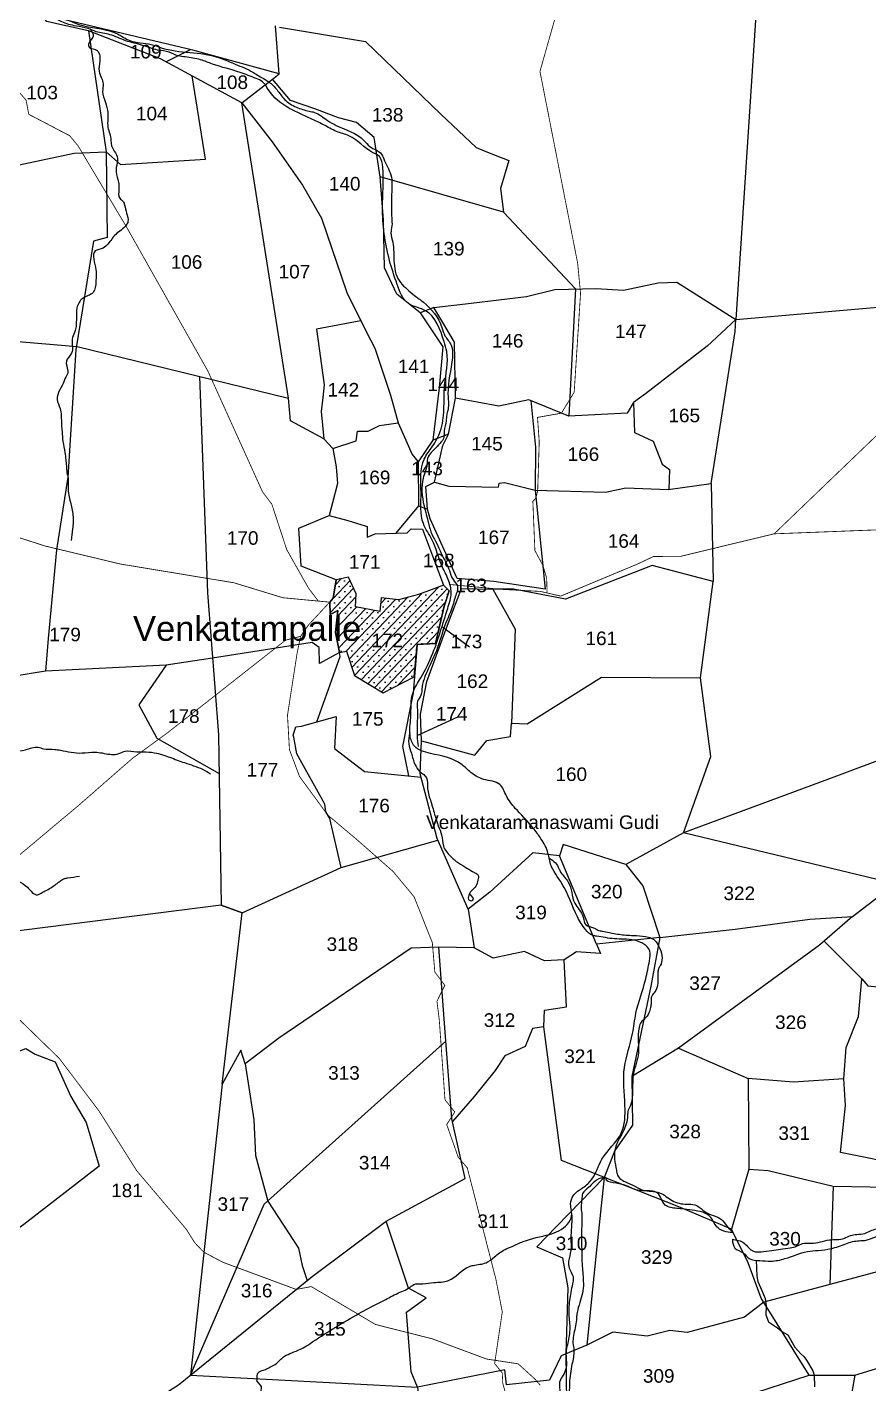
# Model space of a CAD drawing. Header units: feet. Extents: x 784194 to 795064, y 1574127 to 1583236.
# Drawn here: x 789782 to 791333, y 1577263 to 1579764 of the extents above; entities that cross this region are included whole.
import ezdxf
from ezdxf.enums import TextEntityAlignment as Align

# ---------------------------------------------------------------- set-up
doc = ezdxf.new("R2010")
doc.units = ezdxf.units.FT
doc.header["$LTSCALE"] = 15
doc.header["$MEASUREMENT"] = 0
doc.linetypes.add('HIDDEN2', pattern=[0.1875, 0.125, -0.0625])
for name, color, linetype in [('PLOT', 7, 'Continuous'), ('PLOT NO', 7, 'Continuous'), ('ROADS', 6, 'Continuous'), ('TANKS-STREAM', 4, 'Continuous'), ('VILLAGE', 30, 'Continuous')]:
    doc.layers.add(name, color=color, linetype=linetype)
doc.styles.get("Standard").update_dxf_attribs({"font": 'arial.ttf'})

msp = doc.modelspace()

# ---------------------------------------------------------------- hatches: boundary and pattern name
at = {"layer": 'VILLAGE', "linetype": 'Continuous'}
h = msp.add_hatch(dxfattribs=at)
h.set_pattern_fill('SACNCR', color=256, scale=150, angle=1.53032, style=0)
h.paths.add_polyline_path([(790500.7, 1578625.9), (790534.8, 1578627.6), (790550.3, 1578696.4), (790559.8, 1578724.7), (790549.1, 1578734.9), (790521.6, 1578724.7), (790503.6, 1578717.9), (790466.3, 1578708.1), (790434.8, 1578711.8), (790431.9, 1578686.7), (790387, 1578695.1), (790388.5, 1578718.8), (790374.5, 1578749.6), (790351.9, 1578744.6), (790346.3, 1578710.8), (790339.7, 1578703.6), (790340.4, 1578681), (790354.9, 1578688.1), (790350.5, 1578647.8), (790358, 1578611.1), (790370.9, 1578613), (790385.4, 1578568.2), (790437.9, 1578536.6), (790495.6, 1578566.1)])

# ---------------------------------------------------------------- linework, layer by layer
at = {"linetype": 'ByBlock', "lineweight": -2}
for points in [[(790597.2, 1578620.8), (790548.4, 1578656.7)], [(790575.1, 1578491.6), (790500.3, 1578457.3)]]:
    msp.add_lwpolyline(points, dxfattribs=at)
at = {"layer": 'PLOT', "lineweight": -2}
for points in [[(791154.3, 1580354.9), (791145, 1580094.8), (791088.3, 1579224.6), (791342.7, 1579246.9), (792083.9, 1579334.2), (792265.2, 1579337.6), (792293.8, 1579327), (792295.6, 1579343.4), (792581.7, 1579354.2)], [(789511.9, 1579205.9), (789874.4, 1579174.7), (790263.6, 1579079.5), (790177.8, 1579624.1), (790028.2, 1579704.9), (789895.2, 1579756.6), (789842.6, 1579768.4), (789818.3, 1579773.8), (789755.7, 1579848.4), (789646.7, 1579977.6), (789562.9, 1580078.9)], [(790234, 1579667.6), (790246.8, 1579677.3), (790087.2, 1579720.8), (789851.8, 1579777.3), (789860.2, 1579894.4)], [(790247.4, 1579763.7), (790405.5, 1579737.2), (790544.4, 1579603.4), (790609.7, 1579541.4), (790630.2, 1579533), (790669.6, 1579517.6), (790654.6, 1579466.3), (790659.8, 1579422.2), (790432.4, 1579487.7), (790421.7, 1579560.1), (790388.9, 1579587.5), (790356.2, 1579596.3), (790312.3, 1579612.7), (790267.6, 1579628.6), (790234, 1579667.6), (790246.8, 1579677.3), (790239.6, 1579766)], [(789895.2, 1579756.6), (789927.8, 1579533.7), (789929.8, 1579376.1), (789904.5, 1579368.9), (789872, 1579169), (789857.4, 1578934.2), (789836.4, 1578799.9), (789821, 1578636.5), (789815.8, 1578576.6)], [(790082.7, 1579721.8), (790038.3, 1579699.5)], [(789581.2, 1579470.4), (789868.9, 1579531.4), (789927.8, 1579533.7), (789954.3, 1579510.1), (790110.7, 1579520), (790086.4, 1579673.5)], [(790177.8, 1579624.1), (790234, 1579667.6)], [(790177.8, 1579624.1), (790233.6, 1579552.1), (790289.7, 1579472), (790324.4, 1579411.6), (790371, 1579274.6), (790407.1, 1579202.6), (790422.7, 1579171.6), (790451.9, 1579085), (790466, 1579033.9), (790491.4, 1578975.9), (790502.9, 1578962), (790503.3, 1578881.2), (790519.6, 1578874.9), (790517.1, 1578916.7), (790532.5, 1578924.7), (790547.9, 1578992.4), (790558.3, 1579013.3), (790571.3, 1579079.4), (790569.7, 1579183.1), (790547.9, 1579219.4), (790531.3, 1579247), (790600.4, 1579255), (790702.5, 1579267), (790754.6, 1579280.1), (790830.8, 1579281.6), (790881, 1579278.5), (790945.2, 1579292), (790979.4, 1579293.5), (791088.3, 1579224.6), (791035.3, 1579175.4), (790921.4, 1579087.9), (790899.7, 1579071.8), (790887.8, 1579052.1), (790780.6, 1579046.2), (790706.7, 1579076.6), (790651.4, 1579065.2), (790571.3, 1579079.4)], [(790531.3, 1579247), (790506.1, 1579236.7), (790463.5, 1579271.5), (790440.9, 1579319.6), (790439, 1579407.5), (790432.4, 1579487.7)], [(790659.8, 1579422.2), (790792.7, 1579280.9)], [(790792.7, 1579280.9), (790780.6, 1579046.2)], [(790506.1, 1579236.7), (790548, 1579174), (790541.1, 1579098.6), (790530, 1579002.4), (790502.9, 1578962)], [(790397.1, 1579222.5), (790315.6, 1579206.8), (790329.2, 1579104.5), (790326.8, 1579081.1), (790324.1, 1579055.2), (790328.7, 1579004.5), (790345.7, 1578986.6), (790388.4, 1579001.1), (790391, 1579019.1), (790410.4, 1579019.1), (790431.6, 1579029.4), (790466, 1579033.9)], [(790532.5, 1578924.7), (790559, 1578917.6), (790651, 1578915.6), (790651.7, 1578922.9), (790661.8, 1578923.9), (790718.3, 1578910.1), (790848.1, 1578906.1), (790885.2, 1578914.1), (790963.5, 1578911.4), (791042.9, 1578922.2), (791086.9, 1579202.3), (791088.3, 1579224.6)], [(790316, 1578483), (790358.9, 1578603.4), (790358, 1578611.1), (790320.7, 1578590.6), (790320.4, 1578620.1), (790307.4, 1578629), (790123.9, 1578600.7), (790038.5, 1578587.4), (789815.8, 1578576.6), (789698.8, 1578557.6), (789647.6, 1578591.3), (789504.4, 1578645.9), (789471.1, 1578649.3), (789308.7, 1578720), (789230.4, 1578758.8), (789225.3, 1578759.2), (789154.7, 1578845.6), (789096, 1578910), (789058.7, 1578951), (788834.2, 1579072.6), (788720.2, 1579095.2), (788701.4, 1579141.8)], [(790099.9, 1579119.5), (790114.6, 1578720.6), (790135, 1578459.1), (790139.5, 1578145.2), (790178.1, 1578131.1), (790360.8, 1578214.5), (790539.2, 1578265.1)], [(790328.7, 1579004.5), (790267.4, 1579038), (790263.6, 1579079.5)], [(790710.4, 1579075.1), (790719.2, 1578989.3), (790718.3, 1578910.1), (790736.9, 1578727.6), (790642.2, 1578741.9), (790574.6, 1578747.4), (790524.9, 1578857.2), (790519.6, 1578874.9)], [(790899.7, 1579071.8), (790901.6, 1579016.3), (790935.8, 1579000.3), (790952.6, 1578958), (790965.9, 1578947.9), (790964.7, 1578911.4)], [(790558.3, 1579013.3), (790530, 1579002.4)], [(790345.7, 1578986.6), (790351.8, 1578953.1), (790354.2, 1578922.3), (790344.9, 1578887), (790338.6, 1578863.1), (790373.4, 1578853.9), (790405.3, 1578844.4), (790408.9, 1578843.3), (790409, 1578823.5), (790423.7, 1578829.8), (790482.5, 1578831.4), (790490, 1578839.1), (790510.7, 1578838.3), (790549.1, 1578734.9), (790521.6, 1578724.7), (790503.6, 1578717.9), (790466.3, 1578708.1), (790434.8, 1578711.8), (790431.9, 1578686.7), (790387, 1578695.1), (790388.5, 1578718.8), (790374.5, 1578749.6), (790351.9, 1578744.6), (790287.2, 1578769.8), (790282.9, 1578840), (790338.6, 1578863.1)], [(791042.9, 1578922.2), (791046.3, 1578741.6)], [(790503.3, 1578881.2), (790461.4, 1578830.8)], [(791877.3, 1578609.1), (791258.9, 1578377.2), (790991.7, 1578278.6), (790885.6, 1578220.3), (790769.6, 1578256.9), (790763, 1578236), (790714.1, 1578241.6), (790634.7, 1578168.9), (790594.9, 1578138), (790537.8, 1578268.3), (790506.4, 1578387.3), (790508.8, 1578448.3), (790507.3, 1578497.1), (790518.6, 1578557.6), (790558.5, 1578666), (790582.8, 1578729.1), (790640.5, 1578727.4), (790681.5, 1578653.7), (790674.7, 1578480.5), (790703.8, 1578479.4), (790840.7, 1578565.6), (791022.7, 1578564.2), (791046.3, 1578741.6), (790934.1, 1578771), (790774.2, 1578709.2), (790678.5, 1578727.5), (790640.5, 1578727.4)], [(790358, 1578611.1), (790350.5, 1578647.8), (790354.9, 1578688.1), (790340.4, 1578681), (790339.7, 1578703.6), (790346.3, 1578710.8), (790351.9, 1578744.6)], [(790549.1, 1578734.9), (790559.8, 1578724.7), (790550.3, 1578696.4), (790534.8, 1578627.6), (790500.7, 1578625.9), (790493.2, 1578536.6), (790474.1, 1578437.3), (790485.1, 1578383.5)], [(790358, 1578611.1), (790370.9, 1578613), (790385.4, 1578568.2), (790437.9, 1578536.6), (790495.6, 1578566.1)], [(790038.5, 1578587.4), (789988.2, 1578514.4), (790021.2, 1578453.1), (790136, 1578387.6)], [(791320.3, 1578009.5), (791331.2, 1577996.5), (791430.8, 1577986.7), (791477.1, 1577985.1), (791535.8, 1577945.5), (791622.6, 1577950), (791595.3, 1578127.8), (792263.8, 1577995.7), (792507.7, 1578368), (792307.8, 1578533.2), (791877.3, 1578609.1)], [(790948, 1578085.7), (791086.9, 1578100.6), (791224.1, 1578119.1), (791302.8, 1578124.3), (791381.5, 1578184.2), (790991.7, 1578278.6), (791041.7, 1578419.1), (791022.7, 1578564.2)], [(790360.8, 1578214.5), (790340.2, 1578304.9), (790332.4, 1578317), (790331, 1578331.2), (790279.4, 1578423.8), (790273.3, 1578454.8), (790272.6, 1578458.5), (790277.2, 1578473.6), (790287.5, 1578475.2), (790351.6, 1578492.7), (790348.6, 1578434.2), (790404.1, 1578391.4), (790508, 1578381.2)], [(790508.8, 1578448.3), (790607, 1578421.6), (790629.1, 1578448.8), (790672.9, 1578456), (790674.7, 1578480.5)], [(790885.6, 1578220.3), (790916.9, 1578180.5), (790948, 1578085.7), (790831.6, 1578073.2), (790763, 1578236)], [(789769.2, 1577076.5), (790061.1, 1577260.9), (790307.2, 1577460.5), (790443.5, 1577562.7), (790589.4, 1577641), (790565, 1577751.5), (790552.6, 1577911), (790540.5, 1578067.9), (790489.5, 1578066), (790246, 1577899.7), (790183.9, 1577852.8), (790176.1, 1577878), (790141.7, 1577814.9), (790178.1, 1578131.1), (790139.5, 1578145.2), (789698.5, 1578089.4)], [(790594.9, 1578138), (790605.8, 1578066.5)], [(791302.8, 1578124.3), (791242.5, 1578071.6), (790982.5, 1577881.5), (790896.7, 1577829.6), (790897.5, 1577739.5), (790865, 1577692.9), (790845.4, 1577643.4), (790830.6, 1577503.8), (790813.2, 1577334), (790766.1, 1577314.5), (790744.4, 1577269.8), (790665.5, 1577261.2), (790662.4, 1577288.7), (790501.6, 1577256.4), (790489.6, 1577284.8), (790481.5, 1577394.8), (790517.4, 1577421.4), (790484.9, 1577438.9), (790443.5, 1577562.7)], [(790948, 1578085.7), (790931.2, 1577996.1), (790896.7, 1577829.6)], [(790933.1, 1577035.9), (790926.6, 1577182.1), (791223.4, 1577278.9), (791134.9, 1577421), (791110.6, 1577485.8), (791079.9, 1577547.6), (790982.9, 1577589.1), (790766.6, 1577674.6), (790734.1, 1577920.7), (790735.5, 1577951.8), (790775.9, 1577957.8), (790771.8, 1578044.3), (790735.3, 1578042.6), (790698.8, 1578059.7), (790640.6, 1578047.7), (790605.8, 1578066.5), (790540.5, 1578067.9)], [(790831.6, 1578073.2), (790838.9, 1578055.8), (790794.4, 1578058.9), (790771.8, 1578044.3)], [(791287.1, 1577824.8), (791291.3, 1577883), (791314.1, 1577939.9), (791320.3, 1578009.5), (791250.8, 1578078.8)], [(791223.4, 1577278.9), (791307.2, 1577278.7), (791651.2, 1577384.4), (792095.2, 1577546.3), (792168, 1577824.1), (792263.8, 1577995.7)], [(791622.6, 1577950), (791660.8, 1577647.5), (791592, 1577647.9), (791544.6, 1577627.8), (791440, 1577611.6), (791419.7, 1577488.3), (791261.3, 1577446.1), (791139.5, 1577413.6), (791103.9, 1577385.9), (790998.6, 1577357.4), (790966.7, 1577361.1), (790924.8, 1577350.7), (790861.4, 1577357.8), (790813.2, 1577334)], [(790734.1, 1577920.7), (790713.5, 1577918), (790699.8, 1577884.5), (790662.6, 1577867.2), (790644.7, 1577840.2), (790606.4, 1577792.9), (790566.1, 1577746.4)], [(790082.9, 1577278.6), (790219.2, 1577593.8), (790553.9, 1577894.5)], [(789668.1, 1577869), (789756.5, 1577880.5), (789769, 1577876.7), (789779.7, 1577881), (789796.7, 1577870.6), (789834.1, 1577856.1), (789862.7, 1577792.6), (789890.7, 1577744.4), (789914.8, 1577663.9), (789776.3, 1577556.3), (789645.5, 1577463.4), (789489.7, 1577346.4), (789230.7, 1577173.9), (789035.7, 1577260.2), (789077.3, 1577332.5), (789060.1, 1577537.4), (789146, 1577520.7), (789125.5, 1577629.8), (789199.2, 1577647.4), (789250.6, 1577644.3), (789294.6, 1577659.9)], [(790982.5, 1577881.5), (791110.7, 1577825.7), (791112, 1577658.4), (791147.9, 1577656), (791267.3, 1577626.9), (791403.2, 1577625), (791397.2, 1577665.7), (791280.7, 1577689.3), (791290.3, 1577775.8), (791287.1, 1577824.8), (791194.2, 1577818.8), (791110.7, 1577825.7)], [(790183.9, 1577852.8), (790199.8, 1577749.7), (790202.8, 1577683.8), (790225.9, 1577599.8), (790282.3, 1577512.6), (790289.2, 1577480.7), (790298.2, 1577453.2)], [(790141.7, 1577814.9), (790082.9, 1577278.6)], [(790845.4, 1577643.4), (790757.7, 1577552.9), (790721.4, 1577515.5), (790768.6, 1577495.3), (790778.6, 1577439.6), (790775.1, 1577318.2), (790778.3, 1577050.8)], [(791112, 1577658.4), (791079.9, 1577547.6)], [(791267.3, 1577626.9), (791261.3, 1577446.1)], [(790082.9, 1577278.6), (790501.6, 1577256.4), (790528.5, 1577001), (790580.2, 1576544.8)], [(791307.2, 1577278.7), (791260.7, 1577015.4), (791223.3, 1576761.1)]]:
    msp.add_lwpolyline(points, dxfattribs=at)
at = {"layer": 'ROADS', "linetype": 'HIDDEN2', "lineweight": -2, "ltscale": 10, "const_width": 1.5}
for points in [[(789028.1, 1580267.3), (789049.8, 1580232.5), (789195.8, 1580144.1), (789301.2, 1580100.8), (789346.6, 1580087.5), (789535, 1579927.6), (789655.1, 1579814.7), (789703, 1579752.5), (789760.9, 1579650.9), (789780.2, 1579629.2), (789785.1, 1579602.9), (789824.1, 1579582.5), (789860.6, 1579563.4), (789876.1, 1579544.6), (789964, 1579397.4), (790115.1, 1579129.8), (790171.2, 1579005.8), (790215.9, 1578907), (790233.1, 1578884.2), (790260.4, 1578800.7), (790300.6, 1578729.6), (790318.7, 1578705.6)], [(790828.1, 1580037.6), (790727.1, 1579682), (790796.6, 1579328.3), (790801.9, 1579272.6), (790790.2, 1579090.7), (790776.7, 1579068.5), (790766.6, 1579052), (790722.6, 1579044.2), (790725.8, 1578999), (790723, 1578910), (790719.8, 1578895.5), (790714, 1578889.5), (790717.8, 1578798.7), (790732.4, 1578771.7), (790739.5, 1578748), (790740.2, 1578720.6)], [(790561.3, 1578736.2), (790653.7, 1578727.4), (790727.7, 1578723.5), (790765.3, 1578714.8), (790905.7, 1578773.4), (790936.5, 1578787.8), (790986.9, 1578788.2), (791073.4, 1578809.1), (791158.7, 1578829.6), (791276, 1578942.3), (791361.3, 1579024.2), (791437.6, 1579070.5), (791523.7, 1579130.5), (791684, 1579261.6), (791718.5, 1579307), (791728.2, 1579365.2), (791861.2, 1579423.6), (792012.2, 1579481.1), (792124.7, 1579523.1), (792187.3, 1579585.2), (792283.2, 1579682.6), (792374, 1579755.8)], [(791158.7, 1578829.6), (791563.7, 1578845.2), (791801.2, 1578839.9), (791942.2, 1578846.2), (792052.9, 1578790.8), (792371.4, 1578656.9), (792539.7, 1578600.9), (792628.9, 1578571.2), (792736, 1578535.6), (792757.5, 1578528.4), (792854.4, 1578551), (793011.8, 1578627.3), (793098.1, 1578655.2), (793176.3, 1578694.3), (793290.6, 1578728.4), (793396.5, 1578749.2), (793446.2, 1578763.7), (793474.5, 1578771.9), (793493.6, 1578776.9), (793509.6, 1578809.7), (793653.1, 1578839.5)], [(790339.7, 1578703.6), (790253.5, 1578711.8), (790196.4, 1578729.2), (790163.3, 1578739.3), (790095.2, 1578750.6), (789953.6, 1578774), (789815, 1578807.2), (789760.5, 1578824.8)], [(790339.7, 1578703.6), (790300.4, 1578661.4), (790285.9, 1578640.6), (790258.4, 1578633.6), (790239.1, 1578618.5), (790113.1, 1578519.4), (790037.5, 1578460.3), (789976.4, 1578415.9), (789877.1, 1578329.1), (789759.1, 1578230.1)], [(790664.2, 1577243.4), (790658.6, 1577263.8), (790657.7, 1577282.8), (790643.6, 1577300.3), (790657.7, 1577395.4), (790646.1, 1577454.8), (790606.7, 1577608.5), (790593.2, 1577660.9), (790576.5, 1577680.6), (790555.3, 1577740.7), (790570.2, 1577763.9), (790552.1, 1577786.6), (790541.6, 1577933.8), (790537.3, 1577968.1), (790551.8, 1577997.3), (790533.4, 1578021.9), (790528.8, 1578076), (790495.3, 1578160.4), (790456.9, 1578206.8), (790391.8, 1578264.2), (790336.3, 1578311), (790284.2, 1578382.1), (790265.5, 1578432), (790261.9, 1578495.2), (790279.4, 1578608.2), (790285.9, 1578640.6)], [(789768.9, 1577933.2), (789841.5, 1577862.5), (789914.7, 1577765.6), (789984.2, 1577655.5), (790074.9, 1577548.4), (790091.6, 1577522.2), (790107.8, 1577505.4), (790143.1, 1577486.8), (790278, 1577436.8), (790305.7, 1577442.1), (790377.9, 1577399.5), (790424.1, 1577372.2), (790528.3, 1577345.9), (790628.8, 1577308.5), (790646.2, 1577305.9), (790666.6, 1577302.8), (790686.9, 1577299.7), (790717.7, 1577271.8), (790727.8, 1577260.1)]]:
    msp.add_lwpolyline(points, dxfattribs=at)
at = {"layer": 'TANKS-STREAM', "lineweight": -2}
for points in [[(791125.4, 1577490.5), (791127, 1577461.5), (791128.5, 1577451.5), (791136.2, 1577435), (791142, 1577420), (791144.1, 1577406.3), (791143.2, 1577389.7), (791148.5, 1577377.2), (791164.6, 1577365.9), (791173.9, 1577358.5), (791184.1, 1577353.2), (791196.6, 1577330.2), (791208, 1577317.9), (791213.3, 1577313.4), (791218.4, 1577306.2), (791230.2, 1577286.9), (791232.3, 1577278.9), (791232.8, 1577257.2)], [(790205.7, 1577267.8), (790213.1, 1577258), (790212.4, 1577238), (790221.2, 1577216.2), (790226.8, 1577193.5), (790227.1, 1577177.4), (790228.2, 1577157.8), (790234.7, 1577147.7), (790238.3, 1577135.8)]]:
    msp.add_lwpolyline(points, dxfattribs=at)
for points in [[(790205.7, 1577267.8), (790205.9, 1577272.1), (790207.3, 1577282.7), (790221.3, 1577289.4), (790229.2, 1577293.3), (790239.5, 1577298.6), (790249.8, 1577308.2), (790256.4, 1577313.5), (790270, 1577320.2), (790290.6, 1577329.1), (790303.5, 1577337.1), (790388.5, 1577389.6), (790425.7, 1577409.7), (790445.3, 1577419.8), (790472.4, 1577433), (790484.9, 1577438.9), (790494.6, 1577445.7), (790511.6, 1577447.3), (790531.8, 1577449.4), (790558.3, 1577453.1), (790597, 1577479.1), (790603.9, 1577481.2), (790627.8, 1577486), (790643.2, 1577496.6), (790662.8, 1577510.4), (790676, 1577516.2), (790696.2, 1577525.2), (790744.7, 1577538.2), (790762.2, 1577545.1), (790785.5, 1577572.6), (790783.9, 1577598), (790793, 1577615), (790806.2, 1577624.5), (790822.7, 1577639.9), (790841.4, 1577676.8), (790876.9, 1577725), (790883.8, 1577775.4), (790882.8, 1577845.7), (790897.7, 1577908.7), (790904, 1577945.8), (790922.1, 1578009.4), (790928.9, 1578042.8), (790929.6, 1578060.6), (790900.9, 1578080.6), (790864.3, 1578083), (790831.2, 1578088), (790824.9, 1578089.1), (790811.3, 1578100), (790796.2, 1578123.7), (790767.7, 1578184.9), (790746.8, 1578220.8), (790741, 1578244.1), (790726.8, 1578270.8), (790713, 1578289.6), (790681.6, 1578323.6), (790665.3, 1578346.5), (790653.2, 1578367.4), (790623.6, 1578377), (790597.7, 1578391.6), (790581.4, 1578405.4), (790525.3, 1578424.8), (790495.7, 1578438.2), (790487.7, 1578457.8), (790489, 1578490.7), (790493.2, 1578537.4), (790507.4, 1578564), (790529.9, 1578609.9), (790557.1, 1578692.1), (790563.4, 1578721), (790558.2, 1578745.4), (790546.9, 1578769.2), (790528.1, 1578818.9), (790512.4, 1578848.4), (790508, 1578905.7), (790513.8, 1578967.2), (790529.2, 1578990.9), (790543.4, 1579018.3), (790550, 1579058.8), (790551.5, 1579103.5), (790555.5, 1579165.5), (790550.4, 1579184.1), (790516.4, 1579240.9), (790484.8, 1579254.1), (790463.9, 1579289.4), (790449.9, 1579333.7), (790437, 1579431.6), (790437.5, 1579505.1), (790431.3, 1579525.1), (790419.4, 1579532.1), (790375.1, 1579563.4), (790352.3, 1579571.3), (790328.2, 1579583.7), (790301, 1579596.6), (790287.3, 1579603), (790266.5, 1579613.1), (790226.5, 1579648.5), (790216.1, 1579663), (790204.4, 1579668.8), (790174.7, 1579680), (790123.6, 1579695.5), (790101.8, 1579703.3), (790073.4, 1579708.7), (790060.5, 1579710.7), (790043.9, 1579717.3), (790022.6, 1579721.3), (789994.9, 1579730), (789963.7, 1579738.6), (789934.4, 1579749.6), (789909.5, 1579755.2), (789894.5, 1579761), (789872.4, 1579765.6), (789845.9, 1579773.3), (789836.4, 1579778.5), (789825.4, 1579788.6), (789816.1, 1579798), (789789.3, 1579844), (789780.8, 1579876), (789775.1, 1579900.3), (789770.3, 1579920.2), (789767.4, 1579950.6), (789763.4, 1579974.5), (789757.7, 1579991.1), (789752.6, 1580004.2), (789716.1, 1580032.3), (789701.1, 1580039.6), (789664.2, 1580058.2), (789639.4, 1580080.1), (789623.6, 1580103.2), (789617.9, 1580116.2), (789586.6, 1580142.4), (789565.9, 1580153.3), (789547.7, 1580148.1), (789521.3, 1580161.9), (789503.7, 1580179.4), (789491.9, 1580200.4), (789468.3, 1580213.1), (789445.3, 1580225.9), (789434.3, 1580230.9), (789416.5, 1580239.9), (789401.9, 1580252), (789390.1, 1580264), (789386.1, 1580274.4), (789384.7, 1580300.7), (789375.8, 1580332.3), (789372, 1580355.6), (789369.1, 1580369), (789330.7, 1580396), (789311.8, 1580405.9), (789297.8, 1580410.7), (789279.9, 1580414.8), (789262, 1580422.5), (789252.7, 1580429.2), (789242.8, 1580447.4), (789234.2, 1580465.3), (789224.2, 1580487.5), (789228.2, 1580517.6), (789243.1, 1580542.9), (789249.9, 1580566.3), (789252.6, 1580591.5), (789253.9, 1580618.5), (789245.8, 1580636.1), (789235.9, 1580646.9), (789230, 1580663.9), (789196.1, 1580710.7), (789189.8, 1580729.6), (789175.4, 1580756.6), (789158.3, 1580779.2), (789141.1, 1580791.8), (789119.5, 1580807.1), (789104.5, 1580836.7), (789091, 1580870.9), (789075.7, 1580904.7), (789065.8, 1580920.9), (789057.6, 1580929.5), (789033.3, 1580947.9), (788995.2, 1580981.6), (788984.8, 1580996), (788956, 1581019), (788946, 1581026.2), (788914.9, 1581041.5), (788894.6, 1581049.6), (788872.1, 1581057.3), (788857.7, 1581064.6), (788850, 1581072.1), (788842.8, 1581093.3), (788834.7, 1581105), (788813.9, 1581122.6), (788760.6, 1581158.1), (788732.7, 1581172.5), (788717.8, 1581198.6), (788710.6, 1581219.8), (788696.6, 1581235.1), (788687.1, 1581247.7), (788666.4, 1581282.4), (788660.5, 1581294.5), (788656.1, 1581329.1), (788647, 1581347.3), (788618.2, 1581374.6), (788610.6, 1581393.8), (788598.4, 1581440.8), (788586.3, 1581449.4), (788569.1, 1581447.8), (788560.5, 1581446.3), (788554.9, 1581454.9), (788558.5, 1581468.6), (788564.1, 1581481.2), (788571.3, 1581513.1), (788582.6, 1581537.3), (788599.4, 1581555.6), (788597.2, 1581583.4), (788596.4, 1581610), (788581, 1581635.9), (788572.9, 1581659.3), (788565.7, 1581676.3), (788557.6, 1581691.6), (788554.1, 1581709.8), (788545.4, 1581728.2), (788518.9, 1581736.3), (788493.2, 1581737.7), (788477.3, 1581739.9), (788458.5, 1581747.7), (788444, 1581751.1), (788421.7, 1581764.5), (788410.2, 1581772.8), (788396.5, 1581779.5), (788383.9, 1581793.5), (788371.9, 1581805.8), (788353.8, 1581817.5), (788346.1, 1581829.1), (788333.8, 1581845.8), (788311.8, 1581865.4), (788312, 1581865.4)], [(789229.8, 1580473.3), (789245.1, 1580452.1), (789256.4, 1580438.9), (789263.5, 1580430.1), (789290.5, 1580420.9), (789306.6, 1580416.9), (789320.1, 1580410.4), (789367.2, 1580388.4), (789379.6, 1580372), (789383.6, 1580357.4), (789384.1, 1580331), (789390.3, 1580307.6), (789392.3, 1580285.4), (789395.2, 1580270.6), (789398.5, 1580260.9), (789407, 1580255.9), (789416, 1580251.1), (789426.4, 1580239.8), (789440.2, 1580232.8), (789450.9, 1580228.3), (789472.9, 1580221), (789492.4, 1580205.7), (789497.1, 1580195.6), (789499.6, 1580187.3), (789515.7, 1580171.5), (789526.1, 1580165.5), (789536.5, 1580157.6), (789540.9, 1580155.3), (789546.3, 1580154.1), (789552.9, 1580153.4), (789561.9, 1580156.5), (789567.7, 1580157.5), (789576.2, 1580155.8), (789592.7, 1580146.9), (789626.2, 1580128.9), (789640.2, 1580106.6), (789656.8, 1580069.3), (789685.1, 1580054), (789703.1, 1580044.8), (789709.8, 1580041.5), (789721.6, 1580033.1), (789734.2, 1580025.5), (789753.7, 1580016.8), (789766.2, 1580005), (789768.1, 1579990.9), (789772.8, 1579969.6), (789775.6, 1579951.9), (789778.8, 1579923.7), (789783.2, 1579904.8), (789793.9, 1579888.5), (789802.4, 1579861.5), (789805.9, 1579831.1), (789827.8, 1579799.9), (789834.4, 1579789.8), (789850, 1579779.6), (789886.8, 1579766.1), (789948.7, 1579751), (789971.2, 1579738.9), (790010.8, 1579731.7), (790029.1, 1579725.7), (790134.7, 1579707.8), (790161.6, 1579696.9), (790194.5, 1579682.5), (790214.1, 1579670.6), (790227.5, 1579662.6), (790242.7, 1579647.9), (790256.5, 1579630.4), (790278.2, 1579616.2), (790302, 1579608.7), (790311.5, 1579606.5), (790335.4, 1579591.6), (790351.9, 1579582.4), (790402.8, 1579554.6), (790413.8, 1579543.5), (790425.1, 1579537.1), (790435.1, 1579529.3), (790440.8, 1579517.4), (790453.3, 1579487.3), (790454, 1579466), (790453.8, 1579452.4), (790453.9, 1579411.4), (790454.3, 1579397.2), (790452.4, 1579384.1), (790455.8, 1579367.1), (790457.7, 1579348.6), (790461.8, 1579309), (790470.2, 1579292.7), (790482.3, 1579280.6), (790496.1, 1579268.7), (790512.3, 1579256.7), (790546.5, 1579209.9), (790552.1, 1579194.8), (790563.5, 1579177.4), (790565.7, 1579154.3), (790557.6, 1579087.9), (790558.5, 1579068.2), (790557.3, 1579057.1), (790555.3, 1579049), (790554.2, 1579037.9), (790550.8, 1579019.2), (790549.1, 1579005), (790540.3, 1578993.5), (790529.2, 1578981.9), (790521.2, 1578971.7), (790518.9, 1578957.2), (790511.9, 1578932.3), (790513.5, 1578881), (790521.8, 1578849.3), (790528.3, 1578827.8), (790532.6, 1578819.9), (790540.8, 1578803.4), (790545.8, 1578792.5), (790560.3, 1578761.8), (790567.1, 1578745.1), (790574.9, 1578733.7), (790571, 1578713.6), (790567.5, 1578701.3), (790551.3, 1578659.1), (790533.7, 1578607.6), (790523.3, 1578585.4), (790515.2, 1578566.4), (790510, 1578548), (790507.7, 1578531.9), (790501.5, 1578520.6), (790501, 1578509.4), (790500.8, 1578477.4), (790500.8, 1578456.8), (790502.4, 1578437.8)], [(789898.9, 1579759.4), (789901.9, 1579754), (789904, 1579750.1), (789902.1, 1579743.5), (789896.6, 1579735.5), (789895.7, 1579727.6), (789903.8, 1579723.3), (789908.8, 1579722), (789913.3, 1579717.9), (789914.8, 1579682.1), (789919.3, 1579669.5), (789922.2, 1579659), (789921.2, 1579645.2), (789926.5, 1579624.8), (789930.7, 1579606), (789930.5, 1579586), (789931.5, 1579576.1), (789935.4, 1579564), (789937.7, 1579544.8), (789942.7, 1579535.1), (789948.7, 1579521.3), (789946.4, 1579504.8), (789946.2, 1579496.7), (789950.3, 1579478), (789951.3, 1579464.1), (789952.7, 1579448), (789959, 1579442.2), (789961.7, 1579435.9), (789965.4, 1579420.6), (789968, 1579405.3), (789964.8, 1579398.5), (789945.3, 1579381.6), (789931.1, 1579363.7), (789922.1, 1579356.3), (789907.8, 1579351), (789908.9, 1579316.2), (789909.4, 1579305.1), (789908.9, 1579295.1), (789903.6, 1579274.2), (789884.6, 1579263.6), (789874, 1579246.3), (789873, 1579226.7), (789872.4, 1579214.1), (789870.9, 1579204.1), (789865.6, 1579191.4), (789864, 1579162.4), (789854.5, 1579147.7), (789857.1, 1579130.8), (789857.1, 1579126), (789851.8, 1579115.5), (789850.3, 1579111.3), (789837.5, 1579077.2), (789842.8, 1579060.9), (789844.9, 1579047.7), (789845.5, 1579029.8), (789846.5, 1579018.2), (789848.1, 1578999.7), (789851.8, 1578979.7), (789853.4, 1578966), (789854.4, 1578954.9), (789855.5, 1578942.2), (789857.6, 1578932.8), (789857.6, 1578914), (789861.8, 1578888.2), (789866.5, 1578863.9), (789866, 1578838.6), (789863.4, 1578817.5)], [(789494.6, 1578583), (789504, 1578575.8), (789515.9, 1578554.3), (789520.1, 1578539), (789529, 1578524.7), (789535.9, 1578510.1), (789542.3, 1578489.5), (789566.5, 1578449), (789572.9, 1578438.2), (789580.2, 1578427.4), (789588.7, 1578411.8), (789595.7, 1578403.9), (789603.4, 1578392.8), (789627.9, 1578360.2), (789635.2, 1578345.6), (789643.5, 1578331.3), (789652.4, 1578312.3), (789659, 1578301.8), (789686.1, 1578250.8), (789713.1, 1578230.5), (789724.6, 1578222.9), (789739.5, 1578216.8), (789751.9, 1578199.7), (789782.6, 1578178.2), (789801, 1578164.2), (789808.3, 1578167.4), (789815.6, 1578171.5), (789825.8, 1578177.2), (789834.1, 1578182.9), (789838.5, 1578186.1), (789844.5, 1578190.6), (789850.9, 1578194.1), (789856.6, 1578195.3), (789878.9, 1578198.5)], [(790487.2, 1578463.3), (790485.3, 1578442.6), (790490.2, 1578425.4), (790496.9, 1578404), (790506.5, 1578391.1), (790518, 1578379.8), (790520.1, 1578360.2), (790526.1, 1578336.1), (790534.1, 1578309.1), (790537.3, 1578299.3), (790539.8, 1578291.5), (790545.7, 1578274.7), (790549.3, 1578254.1), (790561.6, 1578235.9), (790577, 1578222.9), (790592.5, 1578213.4), (790606.9, 1578205), (790612.9, 1578200.8), (790612.9, 1578191.3), (790609, 1578180.4), (790602, 1578173), (790596, 1578163.5), (790596.7, 1578154.1), (790603.4, 1578154.1), (790597, 1578166.8)], [(789617.6, 1578374.8), (789628.3, 1578391.5), (789643.8, 1578401.8), (789679.4, 1578436.6), (789727, 1578430.3), (789739.2, 1578428.3), (789756.4, 1578428.5), (789779.3, 1578431.5), (789802.6, 1578436.2), (789812.1, 1578433.4), (789833.1, 1578432.3), (789843.5, 1578430.7), (789883.3, 1578425.6), (789907.1, 1578427.2), (789934.4, 1578423.2), (789947.5, 1578423.2), (789962.5, 1578428.8), (789984.3, 1578428), (790001.7, 1578427.6), (790021.2, 1578425.2), (790044.9, 1578417.7), (790071.9, 1578407.8), (790105.6, 1578395.5), (790120.2, 1578387.2)], [(790744.1, 1578231.6), (790755.5, 1578223.4), (790762.2, 1578212.3), (790765.1, 1578206.2), (790779.4, 1578187.5), (790791.1, 1578148.9), (790806.9, 1578122.9), (790811.9, 1578108.6), (790825.8, 1578103.5), (790833.9, 1578099.3), (790841.9, 1578097.2), (790854.9, 1578094.7), (790879.2, 1578090.7), (790905.3, 1578089), (790927.1, 1578086.1), (790936.9, 1578081.7), (790944.3, 1578072.9), (790951.2, 1578039.6), (790948.7, 1578033.2), (790945.5, 1578027.8), (790944.6, 1578020.3), (790944.5, 1578011.9), (790938.8, 1577985.1), (790933.1, 1577977.6), (790931.8, 1577964.9), (790931, 1577956.3), (790928, 1577946.6), (790919.9, 1577935.5), (790913.7, 1577929.6), (790909.7, 1577919.9), (790907.8, 1577867.5), (790902.9, 1577848.6), (790899.4, 1577835.1), (790893.2, 1577774.9), (790889.2, 1577764.7), (790888.6, 1577753.9), (790865, 1577692.9), (790864.6, 1577676.9), (790868.1, 1577656.4), (790870, 1577647.6), (790898.4, 1577628.8), (790916.7, 1577619.9), (790947.2, 1577615.1), (790970.9, 1577600.5), (790997.6, 1577593.8), (791012.2, 1577592.7), (791020.6, 1577588.4), (791034.5, 1577577.8), (791051.2, 1577571.3), (791064.1, 1577563.5), (791074.4, 1577549.9), (791082.2, 1577542.9), (791058.2, 1577548.1), (791044.4, 1577566.2), (791032, 1577577), (791012.3, 1577582.1), (790993.1, 1577584.8), (790979.2, 1577586.1), (790957.9, 1577592.3), (790943.2, 1577614.9), (790918.9, 1577618.4), (790896.2, 1577623.4), (790878.3, 1577630.5), (790850.2, 1577641.6), (790850.4, 1577641.8)], [(791081.7, 1577529.5), (791103.3, 1577522.2), (791120.5, 1577507.2), (791134.5, 1577506.1), (791154.3, 1577508.6), (791170.4, 1577510.8), (791188.3, 1577513.4), (791200.1, 1577516.3), (791211.1, 1577521.5), (791226.8, 1577521.8), (791260.6, 1577528), (791288.2, 1577531.2), (791299.4, 1577536.1), (791311, 1577538.3), (791325.9, 1577540.1), (791336, 1577544.7), (791347.8, 1577548.7), (791357.9, 1577553.6), (791374.8, 1577561.5), (791394.5, 1577561.7), (791412.7, 1577567.3), (791423.2, 1577571.8), (791441.9, 1577575.1), (791451.7, 1577579.8), (791467, 1577583.4), (791479.3, 1577587.9), (791489.4, 1577591.3), (791515.9, 1577596.6), (791535.9, 1577607.6), (791560.3, 1577613.7), (791579.2, 1577620.6), (791585.9, 1577624.9), (791601.2, 1577632.3), (791612.3, 1577637.9), (791637.6, 1577647.6), (791662.5, 1577662.3), (791676.8, 1577670.4), (791689.4, 1577680.9), (791701.3, 1577690.8), (791715.6, 1577707), (791736.2, 1577727.5), (791746.3, 1577738.4), (791760.6, 1577747.4), (791774.3, 1577755.3), (791806, 1577779.8), (791828.9, 1577794.2), (791845.8, 1577802), (791868.9, 1577814.2), (791874.5, 1577820.9), (791888.4, 1577828.1), (791989.9, 1577901), (792016.4, 1577913.5), (792036.3, 1577938.5), (792052.5, 1577950.3), (792066.5, 1577961.4), (792099, 1577977.6), (792118.9, 1577989.4), (792139.5, 1577998.2), (792167.6, 1578007)], [(791081.7, 1577529.5), (791086.2, 1577513), (791101.6, 1577504), (791112.6, 1577494), (791132, 1577490.1), (791152.5, 1577489), (791178.6, 1577493.6), (791219.9, 1577506.7), (791240, 1577508.8), (791263.5, 1577512.2), (791290.8, 1577520.8), (791303.2, 1577525), (791327.9, 1577527.8), (791360.5, 1577540.4), (791392.3, 1577548.5), (791477.7, 1577571.7), (791494.3, 1577576.7), (791511.6, 1577581.2), (791526.7, 1577588.6), (791532, 1577592.5), (791596.8, 1577622), (791636.7, 1577637.8), (791659.9, 1577655.3), (791686.1, 1577670), (791702.1, 1577684.3), (791720.9, 1577712.4)], [(790850.2, 1577641.6), (790839.2, 1577641.7), (790825, 1577633), (790816.7, 1577624.6), (790805.8, 1577613.4), (790804.3, 1577604), (790802.9, 1577588), (790803.3, 1577583.3), (790804, 1577577.9), (790804, 1577554.3), (790804.1, 1577504.1), (790804.7, 1577483.8), (790807, 1577452.5), (790806.4, 1577434.5), (790796.6, 1577399.2), (790794.8, 1577388.8), (790794.2, 1577380.7), (790789, 1577351.7), (790787.9, 1577338.4), (790789.6, 1577324.3), (790786.1, 1577299), (790781.5, 1577264.3), (790781.5, 1577228.4), (790780.9, 1577194.2), (790778.6, 1577172.8), (790774.6, 1577151.4), (790780.3, 1577140.4), (790779.8, 1577117.8), (790781.5, 1577081.3), (790783.8, 1577062.2), (790785.3, 1577029.3), (790800.6, 1576992.9), (790806.4, 1576966.8), (790808.7, 1576943.6), (790807.6, 1576921.5), (790822.1, 1576910), (790836, 1576895.6), (790849.3, 1576846.9), (790848.7, 1576824), (790853.9, 1576790.9), (790862.2, 1576778.3), (790862.6, 1576755.6), (790862.1, 1576738.8), (790862.1, 1576725.5), (790863.2, 1576718), (790868.4, 1576694.2), (790878.3, 1576645.8), (790888.2, 1576622), (790886.4, 1576603.5)], [(790785.6, 1577573.7), (790785.2, 1577551.7), (790784, 1577531.2), (790784, 1577508.4), (790779.9, 1577489.1), (790781.1, 1577476.3), (790788.1, 1577460.5), (790786.3, 1577442.9), (790781.1, 1577412.5), (790780.5, 1577386.8), (790781.7, 1577373.9), (790779.9, 1577344.9), (790775.1, 1577318.2), (790775.8, 1577303.4), (790771.7, 1577281.7), (790764.7, 1577270.1), (790763.5, 1577251.3), (790764.7, 1577240.2), (790764.1, 1577229.1), (790764.1, 1577201), (790762.3, 1577180), (790774.1, 1577163.8), (790772.9, 1577144), (790767.3, 1577117.9)]]:
    msp.add_spline(points, degree=3, dxfattribs=at)
at = {"layer": 'VILLAGE', "linetype": 'ByBlock', "lineweight": -2}
msp.add_lwpolyline([(790500.7, 1578625.9), (790534.8, 1578627.6), (790550.3, 1578696.4), (790559.8, 1578724.7), (790549.1, 1578734.9), (790521.6, 1578724.7), (790503.6, 1578717.9), (790466.3, 1578708.1), (790434.8, 1578711.8), (790431.9, 1578686.7), (790387, 1578695.1), (790388.5, 1578718.8), (790374.5, 1578749.6), (790351.9, 1578744.6), (790346.3, 1578710.8), (790339.7, 1578703.6), (790340.4, 1578681), (790354.9, 1578688.1), (790350.5, 1578647.8), (790358, 1578611.1), (790370.9, 1578613), (790385.4, 1578568.2), (790437.9, 1578536.6), (790495.6, 1578566.1)], close=True, dxfattribs=at)

# ---------------------------------------------------------------- texts
at = {"layer": 'PLOT NO', "lineweight": -2}
for s, p in [('109', (790000.8, 1579718.3)), ('108', (790160.1, 1579662)), ('103', (789809.8, 1579643)), ('104', (790011.8, 1579604.2)), ('138', (790446.4, 1579601.9)), ('140', (790367.3, 1579474.9)), ('139', (790559.1, 1579355.2)), ('106', (790075.9, 1579330.6)), ('107', (790274.7, 1579312.8)), ('147', (790894.6, 1579202.8)), ('146', (790667.5, 1579185.4)), ('141', (790494.3, 1579138.3)), ('144', (790549, 1579105.1)), ('142', (790364.8, 1579095.2)), ('165', (790993, 1579047.8)), ('145', (790629.4, 1578995.8)), ('166', (790807.2, 1578976.4)), ('143', (790519.2, 1578950)), ('169', (790422.4, 1578933.6)), ('170', (790179.4, 1578821.9)), ('167', (790642.1, 1578823.2)), ('164', (790881.2, 1578816.3)), ('171', (790404.2, 1578777.8)), ('168', (790540.7, 1578780.4)), ('163', (790600.4, 1578734.5)), ('179', (789852, 1578644)), ('172', (790445.8, 1578633.1)), ('173', (790591.8, 1578631.2)), ('161', (790840.2, 1578637)), ('162', (790602.6, 1578557.9)), ('174', (790564.6, 1578497.8)), ('178', (790070.9, 1578493.6)), ('175', (790409.8, 1578488.5)), ('177', (790215.9, 1578394.7)), ('160', (790784.8, 1578386.5)), ('176', (790421.4, 1578328.7)), ('Venkataramanaswami Gudi', (790731.8, 1578298)), ('320', (790850.2, 1578170.1)), ('322', (791094.4, 1578167)), ('319', (790710.6, 1578131.7)), ('318', (790363.1, 1578073.2)), ('327', (791031.4, 1578001.4)), ('312', (790652.6, 1577933.3)), ('326', (791189.5, 1577929.4)), ('321', (790801.1, 1577866.6)), ('313', (790366, 1577835.9)), ('328', (790994.6, 1577728)), ('331', (791195.6, 1577724.9)), ('314', (790422.6, 1577670.4)), ('181', (789966.2, 1577619.4)), ('317', (790162.1, 1577594.1)), ('311', (790641, 1577562.6)), ('310', (790785.3, 1577521.7)), ('330', (791178.7, 1577530.2)), ('329', (790942.4, 1577496.5)), ('316', (790205, 1577434.7)), ('315', (790340.1, 1577364.2)), ('309', (790946, 1577277.4))]:
    msp.add_text(s, height=25, dxfattribs=at).set_placement(p, align=Align.MIDDLE_CENTER)
at = {"layer": 'VILLAGE', "linetype": 'ByBlock', "lineweight": -2}
msp.add_text('Venkatampalle ', height=45.5, dxfattribs=at).set_placement((790196.3, 1578655.1), align=Align.MIDDLE_CENTER)

doc.saveas('drawing.dxf')
